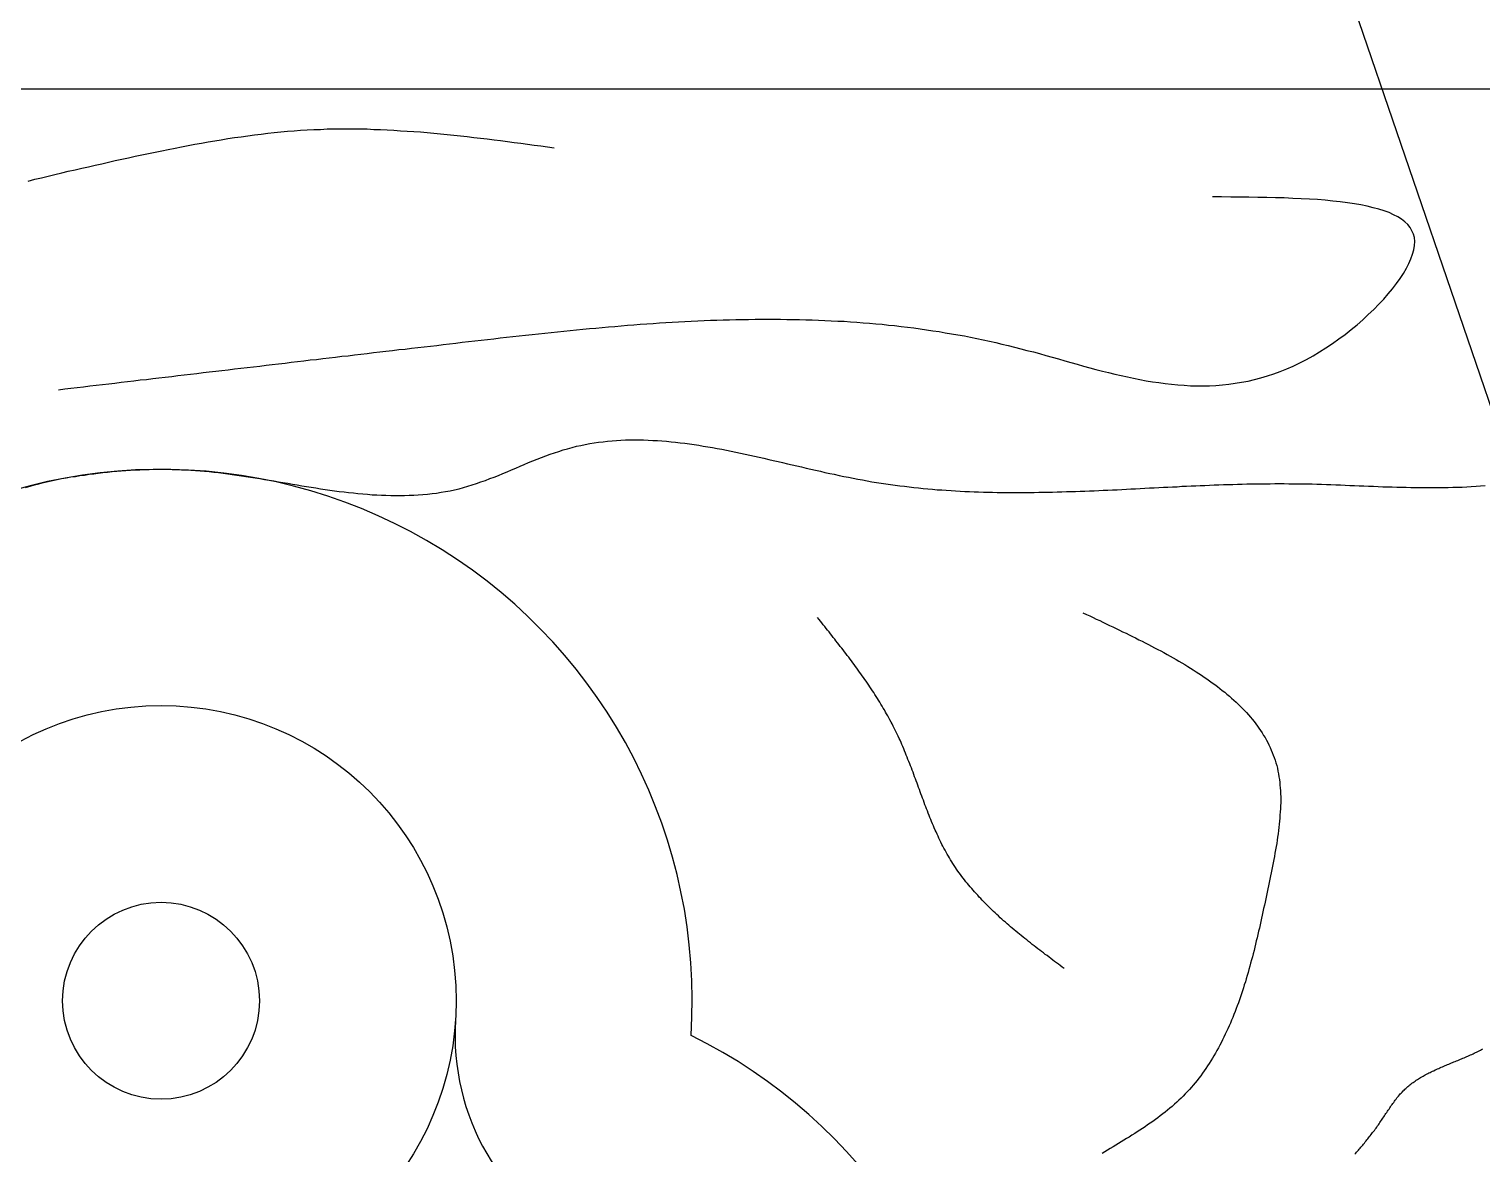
# Model space of a CAD drawing. Extents: x 443 to 1217, y -1921 to -677.
# Drawn here: x 685.7 to 697.69, y -751.54 to -742.26 of the extents above; entities that cross this region are included whole.
import ezdxf

# ---------------------------------------------------------------- set-up
doc = ezdxf.new("R2010")
doc.units = 0
doc.header["$MEASUREMENT"] = 0
doc.layers.get('0').update_dxf_attribs({"linetype": 'CONTINUOUS'})
for name, color, linetype in [('1', 7, 'CONTINUOUS'), ('3', 8, 'CONTINUOUS'), ('5', 7, 'CONTINUOUS')]:
    doc.layers.add(name, color=color, linetype=linetype)

msp = doc.modelspace()

# ---------------------------------------------------------------- linework, layer by layer
at = {"color": 7, "linetype": 'Continuous'}
msp.add_line((699.874, -751.533), (695.953, -740.084), dxfattribs=at)
at = {"layer": '1', "color": 2, "linetype": 'Continuous'}
msp.add_line((655.256, -742.752), (718.33, -742.752), dxfattribs=at)
at = {"layer": '1', "color": 7}
for p, q in [((687.726, -743.112), (687.781, -743.106)), ((687.781, -743.106), (687.835, -743.101)), ((687.835, -743.101), (687.89, -743.097)), ((687.89, -743.097), (687.944, -743.093)), ((687.944, -743.093), (687.999, -743.089)), ((687.999, -743.089), (688.054, -743.087)), ((688.054, -743.087), (688.109, -743.085)), ((688.109, -743.085), (688.163, -743.082)), ((688.163, -743.082), (688.218, -743.081)), ((688.218, -743.081), (688.272, -743.08)), ((688.272, -743.08), (688.328, -743.08)), ((688.328, -743.08), (688.382, -743.08)), ((688.382, -743.08), (688.438, -743.081)), ((688.438, -743.081), (688.493, -743.082)), ((688.493, -743.082), (688.547, -743.085)), ((688.547, -743.085), (688.603, -743.087)), ((688.603, -743.087), (688.657, -743.089)), ((688.657, -743.089), (688.713, -743.092)), ((688.713, -743.092), (688.767, -743.096)), ((688.767, -743.096), (688.823, -743.099)), ((688.823, -743.099), (688.877, -743.103)), ((688.877, -743.103), (688.933, -743.106)), ((688.933, -743.106), (688.987, -743.112)), ((686.962, -743.229), (687.017, -743.218)), ((687.017, -743.218), (687.071, -743.208)), ((687.071, -743.208), (687.126, -743.198)), ((687.126, -743.198), (687.18, -743.188)), ((687.18, -743.188), (687.235, -743.179)), ((687.235, -743.179), (687.289, -743.17)), ((687.289, -743.17), (687.344, -743.161)), ((687.344, -743.161), (687.398, -743.153)), ((687.398, -743.153), (687.454, -743.146)), ((687.454, -743.146), (687.508, -743.138)), ((687.508, -743.138), (687.563, -743.13)), ((687.563, -743.13), (687.617, -743.124)), ((687.617, -743.124), (687.672, -743.117)), ((687.672, -743.117), (687.726, -743.112)), ((688.987, -743.112), (689.043, -743.116)), ((689.043, -743.116), (689.099, -743.122)), ((689.099, -743.122), (689.153, -743.127)), ((689.153, -743.127), (689.209, -743.133)), ((689.209, -743.133), (689.263, -743.139)), ((689.263, -743.139), (689.319, -743.145)), ((689.319, -743.145), (689.374, -743.151)), ((689.374, -743.151), (689.429, -743.158)), ((689.429, -743.158), (689.484, -743.164)), ((689.484, -743.164), (689.54, -743.171)), ((689.54, -743.171), (689.594, -743.178)), ((689.594, -743.178), (689.65, -743.185)), ((689.65, -743.185), (689.706, -743.193)), ((689.706, -743.193), (689.761, -743.2)), ((689.761, -743.2), (689.816, -743.208)), ((689.816, -743.208), (689.871, -743.215)), ((689.871, -743.215), (689.927, -743.222)), ((689.927, -743.222), (689.981, -743.23)), ((686.359, -743.356), (686.414, -743.343)), ((686.414, -743.343), (686.469, -743.331)), ((686.469, -743.331), (686.524, -743.319)), ((686.524, -743.319), (686.579, -743.307)), ((686.579, -743.307), (686.633, -743.295)), ((686.633, -743.295), (686.689, -743.284)), ((686.689, -743.284), (686.743, -743.272)), ((686.743, -743.272), (686.798, -743.261)), ((686.798, -743.261), (686.852, -743.25)), ((686.852, -743.25), (686.908, -743.239)), ((686.908, -743.239), (686.962, -743.229)), ((689.981, -743.23), (690.037, -743.237)), ((685.862, -743.47), (685.917, -743.457)), ((685.917, -743.457), (685.973, -743.444)), ((685.973, -743.444), (686.027, -743.431)), ((686.027, -743.431), (686.083, -743.418)), ((686.083, -743.418), (686.139, -743.406)), ((686.139, -743.406), (686.193, -743.393)), ((686.193, -743.393), (686.249, -743.381)), ((686.249, -743.381), (686.304, -743.368)), ((686.304, -743.368), (686.359, -743.356)), ((685.696, -743.511), (685.751, -743.497)), ((685.751, -743.497), (685.806, -743.484)), ((685.806, -743.484), (685.862, -743.47)), ((695.543, -743.642), (695.467, -743.642)), ((695.618, -743.643), (695.543, -743.642)), ((695.693, -743.644), (695.618, -743.643)), ((695.768, -743.645), (695.693, -743.644)), ((695.842, -743.646), (695.768, -743.645)), ((695.915, -743.647), (695.842, -743.646)), ((695.987, -743.649), (695.915, -743.647)), ((696.059, -743.651), (695.987, -743.649)), ((696.13, -743.654), (696.059, -743.651)), ((696.199, -743.657), (696.13, -743.654)), ((696.267, -743.66), (696.199, -743.657)), ((696.333, -743.664), (696.267, -743.66)), ((696.398, -743.67), (696.333, -743.664)), ((696.461, -743.676), (696.398, -743.67)), ((696.522, -743.683), (696.461, -743.676)), ((696.581, -743.691), (696.522, -743.683)), ((696.638, -743.699), (696.581, -743.691)), ((696.692, -743.708), (696.638, -743.699)), ((696.744, -743.719), (696.692, -743.708)), ((696.794, -743.731), (696.744, -743.719)), ((696.84, -743.743), (696.794, -743.731)), ((696.884, -743.757), (696.84, -743.743)), ((696.925, -743.772), (696.884, -743.757)), ((696.962, -743.79), (696.925, -743.772)), ((696.996, -743.807), (696.962, -743.79)), ((697.027, -743.827), (696.996, -743.807)), ((697.054, -743.849), (697.027, -743.827)), ((697.078, -743.87), (697.054, -743.849)), ((697.098, -743.895), (697.078, -743.87)), ((697.113, -743.922), (697.098, -743.895)), ((697.125, -743.949), (697.113, -743.922)), ((697.133, -743.978), (697.125, -743.949)), ((697.128, -744.079), (697.134, -744.044)), ((697.136, -744.01), (697.133, -743.978)), ((697.134, -744.044), (697.136, -744.01)), ((697.088, -744.192), (697.105, -744.153)), ((697.105, -744.153), (697.119, -744.115)), ((697.119, -744.115), (697.128, -744.079)), ((697.017, -744.314), (697.044, -744.273)), ((697.044, -744.273), (697.067, -744.231)), ((697.067, -744.231), (697.088, -744.192)), ((696.918, -744.441), (696.954, -744.399)), ((696.954, -744.399), (696.987, -744.356)), ((696.987, -744.356), (697.017, -744.314)), ((696.798, -744.571), (696.84, -744.528)), ((696.84, -744.528), (696.88, -744.485)), ((696.88, -744.485), (696.918, -744.441)), ((691.167, -744.667), (691.22, -744.664)), ((691.22, -744.664), (691.273, -744.662)), ((691.273, -744.662), (691.325, -744.659)), ((691.325, -744.659), (691.377, -744.658)), ((691.377, -744.658), (691.431, -744.656)), ((691.431, -744.656), (691.483, -744.655)), ((691.483, -744.655), (691.535, -744.654)), ((691.535, -744.654), (691.588, -744.653)), ((691.588, -744.653), (691.64, -744.652)), ((691.64, -744.652), (691.693, -744.651)), ((691.693, -744.651), (691.746, -744.651)), ((691.746, -744.651), (691.798, -744.651)), ((691.798, -744.651), (691.85, -744.651)), ((691.85, -744.651), (691.903, -744.651)), ((691.903, -744.651), (691.956, -744.652)), ((691.956, -744.652), (692.008, -744.652)), ((692.008, -744.652), (692.061, -744.653)), ((692.061, -744.653), (692.113, -744.655)), ((692.113, -744.655), (692.165, -744.656)), ((692.165, -744.656), (692.218, -744.658)), ((692.218, -744.658), (692.27, -744.661)), ((692.27, -744.661), (692.322, -744.663)), ((692.322, -744.663), (692.375, -744.666)), ((692.375, -744.666), (692.428, -744.668)), ((696.66, -744.697), (696.708, -744.655)), ((696.708, -744.655), (696.753, -744.613)), ((696.753, -744.613), (696.798, -744.571)), ((689.748, -744.788), (689.8, -744.783)), ((689.8, -744.783), (689.853, -744.776)), ((689.853, -744.776), (689.906, -744.771)), ((689.906, -744.771), (689.958, -744.765)), ((689.958, -744.765), (690.011, -744.76)), ((690.011, -744.76), (690.063, -744.754)), ((690.063, -744.754), (690.115, -744.749)), ((690.115, -744.749), (690.169, -744.743)), ((690.169, -744.743), (690.221, -744.739)), ((690.221, -744.739), (690.273, -744.734)), ((690.273, -744.734), (690.326, -744.728)), ((690.326, -744.728), (690.379, -744.724)), ((690.379, -744.724), (690.431, -744.719)), ((690.431, -744.719), (690.484, -744.714)), ((690.484, -744.714), (690.536, -744.71)), ((690.536, -744.71), (690.589, -744.705)), ((690.589, -744.705), (690.642, -744.701)), ((690.642, -744.701), (690.694, -744.698)), ((690.694, -744.698), (690.746, -744.693)), ((690.746, -744.693), (690.8, -744.689)), ((690.8, -744.689), (690.852, -744.686)), ((690.852, -744.686), (690.904, -744.682)), ((690.904, -744.682), (690.957, -744.679)), ((690.957, -744.679), (691.01, -744.676)), ((691.01, -744.676), (691.062, -744.673)), ((691.062, -744.673), (691.115, -744.669)), ((691.115, -744.669), (691.167, -744.667)), ((692.428, -744.668), (692.48, -744.673)), ((692.48, -744.673), (692.533, -744.676)), ((692.533, -744.676), (692.585, -744.68)), ((692.585, -744.68), (692.637, -744.683)), ((692.637, -744.683), (692.689, -744.689)), ((692.689, -744.689), (692.742, -744.693)), ((692.742, -744.693), (692.794, -744.699)), ((692.794, -744.699), (692.845, -744.704)), ((692.845, -744.704), (692.898, -744.711)), ((692.898, -744.711), (692.95, -744.716)), ((692.95, -744.716), (693.002, -744.723)), ((693.002, -744.723), (693.055, -744.73)), ((693.055, -744.73), (693.107, -744.738)), ((693.107, -744.738), (693.159, -744.746)), ((693.159, -744.746), (693.212, -744.753)), ((693.212, -744.753), (693.263, -744.762)), ((693.263, -744.762), (693.315, -744.771)), ((693.315, -744.771), (693.367, -744.779)), ((693.367, -744.779), (693.42, -744.789)), ((696.509, -744.814), (696.561, -744.776)), ((696.561, -744.776), (696.611, -744.737)), ((696.611, -744.737), (696.66, -744.697)), ((688.701, -744.909), (688.753, -744.902)), ((688.753, -744.902), (688.805, -744.897)), ((688.805, -744.897), (688.858, -744.891)), ((688.858, -744.891), (688.91, -744.884)), ((688.91, -744.884), (688.962, -744.879)), ((688.962, -744.879), (689.015, -744.872)), ((689.015, -744.872), (689.067, -744.867)), ((689.067, -744.867), (689.119, -744.86)), ((689.119, -744.86), (689.172, -744.853)), ((689.172, -744.853), (689.224, -744.848)), ((689.224, -744.848), (689.276, -744.841)), ((689.276, -744.841), (689.328, -744.836)), ((689.328, -744.836), (689.381, -744.829)), ((689.381, -744.829), (689.433, -744.824)), ((689.433, -744.824), (689.485, -744.817)), ((689.485, -744.817), (689.538, -744.812)), ((689.538, -744.812), (689.591, -744.805)), ((689.591, -744.805), (689.643, -744.8)), ((689.643, -744.8), (689.696, -744.794)), ((689.696, -744.794), (689.748, -744.788)), ((693.42, -744.789), (693.471, -744.799)), ((693.471, -744.799), (693.523, -744.81)), ((693.523, -744.81), (693.576, -744.821)), ((693.576, -744.821), (693.627, -744.832)), ((693.627, -744.832), (693.679, -744.844)), ((693.679, -744.844), (693.73, -744.856)), ((693.73, -744.856), (693.783, -744.868)), ((693.783, -744.868), (693.834, -744.881)), ((693.834, -744.881), (693.886, -744.894)), ((693.886, -744.894), (693.937, -744.908)), ((696.35, -744.92), (696.404, -744.886)), ((696.404, -744.886), (696.457, -744.851)), ((696.457, -744.851), (696.509, -744.814)), ((687.659, -745.031), (687.71, -745.025)), ((687.71, -745.025), (687.762, -745.018)), ((687.762, -745.018), (687.815, -745.013)), ((687.815, -745.013), (687.867, -745.006)), ((687.867, -745.006), (687.919, -745.001)), ((687.919, -745.001), (687.971, -744.994)), ((687.971, -744.994), (688.023, -744.987)), ((688.023, -744.987), (688.075, -744.982)), ((688.075, -744.982), (688.127, -744.976)), ((688.127, -744.976), (688.179, -744.97)), ((688.179, -744.97), (688.231, -744.964)), ((688.231, -744.964), (688.283, -744.957)), ((688.283, -744.957), (688.336, -744.952)), ((688.336, -744.952), (688.388, -744.945)), ((688.388, -744.945), (688.44, -744.94)), ((688.44, -744.94), (688.493, -744.933)), ((688.493, -744.933), (688.544, -744.926)), ((688.544, -744.926), (688.596, -744.921)), ((688.596, -744.921), (688.648, -744.914)), ((688.648, -744.914), (688.701, -744.909)), ((693.937, -744.908), (693.99, -744.921)), ((693.99, -744.921), (694.041, -744.935)), ((694.041, -744.935), (694.093, -744.95)), ((694.093, -744.95), (694.144, -744.965)), ((694.144, -744.965), (694.197, -744.979)), ((694.197, -744.979), (694.248, -744.994)), ((694.248, -744.994), (694.3, -745.008)), ((694.3, -745.008), (694.351, -745.022)), ((694.351, -745.022), (694.403, -745.037)), ((696.134, -745.037), (696.189, -745.01)), ((696.189, -745.01), (696.242, -744.982)), ((696.242, -744.982), (696.297, -744.953)), ((696.297, -744.953), (696.35, -744.92)), ((686.671, -745.147), (686.724, -745.14)), ((686.724, -745.14), (686.775, -745.135)), ((686.775, -745.135), (686.827, -745.128)), ((686.827, -745.128), (686.88, -745.122)), ((686.88, -745.122), (686.931, -745.116)), ((686.931, -745.116), (686.983, -745.11)), ((686.983, -745.11), (687.035, -745.104)), ((687.035, -745.104), (687.087, -745.098)), ((687.087, -745.098), (687.139, -745.091)), ((687.139, -745.091), (687.19, -745.086)), ((687.19, -745.086), (687.243, -745.079)), ((687.243, -745.079), (687.295, -745.074)), ((687.295, -745.074), (687.347, -745.067)), ((687.347, -745.067), (687.398, -745.061)), ((687.398, -745.061), (687.451, -745.055)), ((687.451, -745.055), (687.503, -745.049)), ((687.503, -745.049), (687.554, -745.043)), ((687.554, -745.043), (687.607, -745.037)), ((687.607, -745.037), (687.659, -745.031)), ((694.403, -745.037), (694.455, -745.051)), ((694.455, -745.051), (694.506, -745.065)), ((694.506, -745.065), (694.559, -745.078)), ((694.559, -745.078), (694.61, -745.091)), ((694.61, -745.091), (694.662, -745.104)), ((694.662, -745.104), (694.713, -745.116)), ((694.713, -745.116), (694.766, -745.127)), ((694.766, -745.127), (694.817, -745.138)), ((694.817, -745.138), (694.869, -745.149)), ((695.813, -745.149), (695.866, -745.135)), ((695.866, -745.135), (695.92, -745.119)), ((695.92, -745.119), (695.973, -745.101)), ((695.973, -745.101), (696.027, -745.081)), ((696.027, -745.081), (696.081, -745.061)), ((696.081, -745.061), (696.134, -745.037)), ((685.945, -745.232), (685.997, -745.226)), ((685.997, -745.226), (686.049, -745.22)), ((686.049, -745.22), (686.1, -745.213)), ((686.1, -745.213), (686.153, -745.208)), ((686.153, -745.208), (686.205, -745.201)), ((686.205, -745.201), (686.256, -745.196)), ((686.256, -745.196), (686.309, -745.189)), ((686.309, -745.189), (686.36, -745.183)), ((686.36, -745.183), (686.412, -745.177)), ((686.412, -745.177), (686.464, -745.171)), ((686.464, -745.171), (686.516, -745.165)), ((686.516, -745.165), (686.568, -745.159)), ((686.568, -745.159), (686.619, -745.152)), ((686.619, -745.152), (686.671, -745.147)), ((694.869, -745.149), (694.921, -745.158)), ((694.921, -745.158), (694.973, -745.166)), ((694.973, -745.166), (695.025, -745.174)), ((695.025, -745.174), (695.077, -745.181)), ((695.077, -745.181), (695.13, -745.187)), ((695.13, -745.187), (695.182, -745.192)), ((695.182, -745.192), (695.234, -745.196)), ((695.234, -745.196), (695.287, -745.199)), ((695.287, -745.199), (695.339, -745.2)), ((695.339, -745.2), (695.391, -745.2)), ((695.391, -745.2), (695.443, -745.199)), ((695.443, -745.199), (695.496, -745.197)), ((695.496, -745.197), (695.549, -745.192)), ((695.549, -745.192), (695.601, -745.187)), ((695.601, -745.187), (695.654, -745.179)), ((695.654, -745.179), (695.707, -745.171)), ((695.707, -745.171), (695.761, -745.161)), ((695.761, -745.161), (695.813, -745.149)), ((690.039, -745.753), (690.075, -745.741)), ((690.075, -745.741), (690.111, -745.729)), ((690.111, -745.729), (690.147, -745.719)), ((690.147, -745.719), (690.183, -745.709)), ((690.183, -745.709), (690.22, -745.699)), ((690.22, -745.699), (690.256, -745.692)), ((690.256, -745.692), (690.292, -745.684)), ((690.292, -745.684), (690.329, -745.677)), ((690.329, -745.677), (690.365, -745.671)), ((690.365, -745.671), (690.402, -745.665)), ((690.402, -745.665), (690.439, -745.661)), ((690.439, -745.661), (690.476, -745.657)), ((690.476, -745.657), (690.513, -745.653)), ((690.513, -745.653), (690.55, -745.651)), ((690.55, -745.651), (690.587, -745.649)), ((690.587, -745.649), (690.624, -745.647)), ((690.624, -745.647), (690.661, -745.647)), ((690.661, -745.647), (690.698, -745.646)), ((690.698, -745.646), (690.737, -745.646)), ((690.737, -745.646), (690.774, -745.647)), ((690.774, -745.647), (690.811, -745.648)), ((690.811, -745.648), (690.849, -745.65)), ((690.849, -745.65), (690.887, -745.652)), ((690.887, -745.652), (690.924, -745.654)), ((690.924, -745.654), (690.962, -745.658)), ((690.962, -745.658), (691, -745.661)), ((691, -745.661), (691.037, -745.665)), ((691.037, -745.665), (691.075, -745.67)), ((691.075, -745.67), (691.114, -745.674)), ((691.114, -745.674), (691.152, -745.68)), ((691.152, -745.68), (691.19, -745.685)), ((691.19, -745.685), (691.228, -745.69)), ((691.228, -745.69), (691.266, -745.697)), ((691.266, -745.697), (691.304, -745.704)), ((691.304, -745.704), (691.342, -745.71)), ((691.342, -745.71), (691.382, -745.717)), ((691.382, -745.717), (691.42, -745.724)), ((691.42, -745.724), (691.458, -745.732)), ((691.458, -745.732), (691.496, -745.739)), ((691.496, -745.739), (691.535, -745.747)), ((689.719, -745.879), (689.755, -745.864)), ((689.755, -745.864), (689.789, -745.85)), ((689.789, -745.85), (689.825, -745.834)), ((689.825, -745.834), (689.861, -745.82)), ((689.861, -745.82), (689.896, -745.806)), ((689.896, -745.806), (689.932, -745.792)), ((689.932, -745.792), (689.968, -745.778)), ((689.968, -745.778), (690.003, -745.765)), ((690.003, -745.765), (690.039, -745.753)), ((691.535, -745.747), (691.573, -745.755)), ((691.573, -745.755), (691.612, -745.763)), ((691.612, -745.763), (691.651, -745.772)), ((691.651, -745.772), (691.689, -745.78)), ((691.689, -745.78), (691.728, -745.789)), ((691.728, -745.789), (691.766, -745.797)), ((691.766, -745.797), (691.806, -745.807)), ((691.806, -745.807), (691.844, -745.816)), ((691.844, -745.816), (691.883, -745.824)), ((691.883, -745.824), (691.921, -745.833)), ((691.921, -745.833), (691.96, -745.843)), ((691.96, -745.843), (691.999, -745.852)), ((691.999, -745.852), (692.038, -745.86)), ((692.038, -745.86), (692.076, -745.869)), ((685.86, -745.989), (685.897, -745.98)), ((685.897, -745.98), (685.934, -745.973)), ((685.934, -745.973), (685.972, -745.965)), ((685.972, -745.965), (686.009, -745.959)), ((686.009, -745.959), (686.047, -745.952)), ((686.047, -745.952), (686.085, -745.947)), ((686.085, -745.947), (686.122, -745.941)), ((686.122, -745.941), (686.16, -745.936)), ((686.16, -745.936), (686.198, -745.93)), ((686.198, -745.93), (686.237, -745.925)), ((686.237, -745.925), (686.274, -745.92)), ((686.274, -745.92), (686.312, -745.916)), ((686.312, -745.916), (686.35, -745.913)), ((686.35, -745.913), (686.388, -745.908)), ((686.388, -745.908), (686.426, -745.905)), ((686.426, -745.905), (686.464, -745.902)), ((686.464, -745.902), (686.503, -745.9)), ((686.503, -745.9), (686.541, -745.896)), ((686.541, -745.896), (686.579, -745.894)), ((686.579, -745.894), (686.617, -745.893)), ((686.617, -745.893), (686.655, -745.891)), ((686.655, -745.891), (686.694, -745.89)), ((686.694, -745.89), (686.732, -745.889)), ((686.732, -745.889), (686.771, -745.889)), ((686.771, -745.889), (686.809, -745.889)), ((686.809, -745.889), (686.847, -745.889)), ((686.847, -745.889), (686.885, -745.89)), ((686.885, -745.89), (686.923, -745.891)), ((686.923, -745.891), (686.961, -745.892)), ((686.961, -745.892), (686.999, -745.894)), ((686.999, -745.894), (687.038, -745.896)), ((687.038, -745.896), (687.076, -745.899)), ((687.076, -745.899), (687.114, -745.902)), ((687.114, -745.902), (687.152, -745.905)), ((687.152, -745.905), (687.19, -745.908)), ((687.19, -745.908), (687.228, -745.913)), ((687.228, -745.913), (687.265, -745.916)), ((687.265, -745.916), (687.304, -745.921)), ((687.304, -745.921), (687.342, -745.926)), ((687.342, -745.926), (687.38, -745.931)), ((687.38, -745.931), (687.417, -745.937)), ((687.417, -745.937), (687.455, -745.942)), ((687.455, -745.942), (687.493, -745.948)), ((687.493, -745.948), (687.531, -745.953)), ((687.531, -745.953), (687.569, -745.96)), ((687.569, -745.96), (687.608, -745.966)), ((687.608, -745.966), (687.646, -745.972)), ((687.646, -745.972), (687.684, -745.978)), ((687.684, -745.978), (687.722, -745.985)), ((687.722, -745.985), (687.76, -745.991)), ((689.432, -745.993), (689.469, -745.98)), ((689.469, -745.98), (689.504, -745.966)), ((689.504, -745.966), (689.54, -745.953)), ((689.54, -745.953), (689.576, -745.939)), ((689.576, -745.939), (689.612, -745.924)), ((689.612, -745.924), (689.648, -745.909)), ((689.648, -745.909), (689.683, -745.894)), ((689.683, -745.894), (689.719, -745.879)), ((692.076, -745.869), (692.115, -745.879)), ((692.115, -745.879), (692.153, -745.888)), ((692.153, -745.888), (692.193, -745.896)), ((692.193, -745.896), (692.232, -745.905)), ((692.232, -745.905), (692.27, -745.914)), ((692.27, -745.914), (692.309, -745.923)), ((692.309, -745.923), (692.347, -745.93)), ((692.347, -745.93), (692.387, -745.939)), ((692.387, -745.939), (692.425, -745.947)), ((692.425, -745.947), (692.464, -745.955)), ((692.464, -745.955), (692.502, -745.963)), ((692.502, -745.963), (692.541, -745.969)), ((692.541, -745.969), (692.579, -745.977)), ((692.579, -745.977), (692.619, -745.984)), ((692.619, -745.984), (692.657, -745.991)), ((685.674, -746.039), (685.711, -746.028)), ((685.711, -746.028), (685.748, -746.017)), ((685.748, -746.017), (685.785, -746.008)), ((685.785, -746.008), (685.822, -745.998)), ((685.822, -745.998), (685.86, -745.989)), ((687.76, -745.991), (687.798, -745.998)), ((687.798, -745.998), (687.838, -746.004)), ((687.838, -746.004), (687.876, -746.011)), ((687.876, -746.011), (687.915, -746.017)), ((687.915, -746.017), (687.953, -746.024)), ((687.953, -746.024), (687.991, -746.03)), ((687.991, -746.03), (688.03, -746.036)), ((688.03, -746.036), (688.069, -746.042)), ((688.069, -746.042), (688.108, -746.049)), ((688.108, -746.049), (688.146, -746.054)), ((688.146, -746.054), (688.185, -746.06)), ((688.185, -746.06), (688.224, -746.065)), ((688.224, -746.065), (688.263, -746.071)), ((688.263, -746.071), (688.302, -746.075)), ((688.302, -746.075), (688.34, -746.08)), ((688.34, -746.08), (688.379, -746.084)), ((688.379, -746.084), (688.417, -746.088)), ((688.417, -746.088), (688.456, -746.091)), ((688.456, -746.091), (688.495, -746.095)), ((688.495, -746.095), (688.533, -746.098)), ((688.533, -746.098), (688.572, -746.1)), ((688.572, -746.1), (688.61, -746.102)), ((688.61, -746.102), (688.648, -746.103)), ((688.648, -746.103), (688.687, -746.105)), ((688.687, -746.105), (688.725, -746.106)), ((688.763, -746.106), (688.801, -746.105)), ((688.801, -746.105), (688.839, -746.103)), ((688.839, -746.103), (688.877, -746.102)), ((688.877, -746.102), (688.915, -746.1)), ((688.915, -746.1), (688.952, -746.097)), ((688.952, -746.097), (688.991, -746.094)), ((688.991, -746.094), (689.028, -746.089)), ((689.028, -746.089), (689.066, -746.085)), ((689.066, -746.085), (689.103, -746.078)), ((689.103, -746.078), (689.14, -746.072)), ((689.14, -746.072), (689.177, -746.065)), ((689.177, -746.065), (689.214, -746.058)), ((689.214, -746.058), (689.251, -746.049)), ((689.251, -746.049), (689.287, -746.039)), ((689.287, -746.039), (689.324, -746.028)), ((689.324, -746.028), (689.36, -746.017)), ((689.36, -746.017), (689.396, -746.005)), ((689.396, -746.005), (689.432, -745.993)), ((692.657, -745.991), (692.695, -745.997)), ((692.695, -745.997), (692.734, -746.003)), ((692.734, -746.003), (692.772, -746.009)), ((692.772, -746.009), (692.81, -746.014)), ((692.81, -746.014), (692.85, -746.02)), ((692.85, -746.02), (692.888, -746.025)), ((692.888, -746.025), (692.926, -746.029)), ((692.926, -746.029), (692.965, -746.034)), ((692.965, -746.034), (693.003, -746.038)), ((693.003, -746.038), (693.041, -746.042)), ((693.041, -746.042), (693.08, -746.047)), ((693.08, -746.047), (693.118, -746.05)), ((693.118, -746.05), (693.157, -746.053)), ((693.157, -746.053), (693.195, -746.057)), ((693.195, -746.057), (693.233, -746.059)), ((693.233, -746.059), (693.271, -746.062)), ((693.271, -746.062), (693.31, -746.064)), ((693.31, -746.064), (693.348, -746.066)), ((693.348, -746.066), (693.386, -746.069)), ((693.386, -746.069), (693.424, -746.071)), ((693.424, -746.071), (693.462, -746.073)), ((693.462, -746.073), (693.5, -746.074)), ((693.5, -746.074), (693.538, -746.075)), ((693.538, -746.075), (693.577, -746.076)), ((693.577, -746.076), (693.615, -746.077)), ((693.615, -746.077), (693.653, -746.078)), ((693.653, -746.078), (693.691, -746.08)), ((693.691, -746.08), (693.729, -746.08)), ((693.729, -746.08), (693.767, -746.08)), ((693.767, -746.08), (693.805, -746.081)), ((693.805, -746.081), (693.844, -746.081)), ((693.844, -746.081), (693.882, -746.081)), ((693.882, -746.081), (693.92, -746.081)), ((693.92, -746.081), (693.958, -746.08)), ((693.958, -746.08), (693.996, -746.08)), ((693.996, -746.08), (694.034, -746.078)), ((694.034, -746.078), (694.072, -746.078)), ((694.072, -746.078), (694.111, -746.077)), ((694.111, -746.077), (694.148, -746.076)), ((694.148, -746.076), (694.186, -746.075)), ((694.186, -746.075), (694.224, -746.074)), ((694.224, -746.074), (694.262, -746.073)), ((694.262, -746.073), (694.3, -746.072)), ((694.3, -746.072), (694.338, -746.071)), ((694.338, -746.071), (694.377, -746.07)), ((694.377, -746.07), (694.415, -746.068)), ((694.415, -746.068), (694.453, -746.066)), ((694.453, -746.066), (694.491, -746.065)), ((694.491, -746.065), (694.529, -746.063)), ((694.529, -746.063), (694.566, -746.062)), ((694.566, -746.062), (694.604, -746.06)), ((694.604, -746.06), (694.642, -746.058)), ((694.642, -746.058), (694.681, -746.057)), ((694.681, -746.057), (694.719, -746.054)), ((694.719, -746.054), (694.757, -746.052)), ((694.757, -746.052), (694.795, -746.051)), ((694.795, -746.051), (694.833, -746.049)), ((694.833, -746.049), (694.871, -746.047)), ((694.871, -746.047), (694.909, -746.045)), ((694.909, -746.045), (694.948, -746.042)), ((694.948, -746.042), (694.986, -746.041)), ((694.986, -746.041), (695.024, -746.039)), ((695.024, -746.039), (695.062, -746.037)), ((695.062, -746.037), (695.1, -746.035)), ((695.1, -746.035), (695.138, -746.034)), ((695.138, -746.034), (695.176, -746.032)), ((695.176, -746.032), (695.215, -746.029)), ((695.215, -746.029), (695.253, -746.028)), ((695.253, -746.028), (695.291, -746.026)), ((695.291, -746.026), (695.329, -746.025)), ((695.329, -746.025), (695.367, -746.023)), ((695.367, -746.023), (695.405, -746.022)), ((695.405, -746.022), (695.443, -746.02)), ((695.443, -746.02), (695.482, -746.018)), ((695.482, -746.018), (695.52, -746.016)), ((695.52, -746.016), (695.559, -746.015)), ((695.559, -746.015), (695.597, -746.014)), ((695.597, -746.014), (695.635, -746.013)), ((695.635, -746.013), (695.673, -746.012)), ((695.673, -746.012), (695.712, -746.011)), ((695.712, -746.011), (695.751, -746.01)), ((695.751, -746.01), (695.789, -746.01)), ((695.789, -746.01), (695.827, -746.009)), ((695.827, -746.009), (695.865, -746.008)), ((695.865, -746.008), (695.904, -746.008)), ((695.904, -746.008), (695.943, -746.008)), ((695.943, -746.008), (695.981, -746.006)), ((695.981, -746.006), (696.02, -746.006)), ((696.02, -746.006), (696.058, -746.006)), ((696.058, -746.006), (696.097, -746.008)), ((696.097, -746.008), (696.136, -746.008)), ((696.136, -746.008), (696.174, -746.008)), ((696.174, -746.008), (696.213, -746.009)), ((696.213, -746.009), (696.251, -746.01)), ((696.251, -746.01), (696.29, -746.01)), ((696.29, -746.01), (696.329, -746.011)), ((696.329, -746.011), (696.368, -746.012)), ((696.368, -746.012), (696.407, -746.014)), ((696.407, -746.014), (696.445, -746.015)), ((696.445, -746.015), (696.484, -746.016)), ((696.484, -746.016), (696.523, -746.017)), ((696.523, -746.017), (696.562, -746.02)), ((696.562, -746.02), (696.601, -746.021)), ((696.601, -746.021), (696.639, -746.023)), ((696.639, -746.023), (696.678, -746.024)), ((696.678, -746.024), (696.717, -746.025)), ((696.717, -746.025), (696.756, -746.027)), ((696.756, -746.027), (696.795, -746.028)), ((696.795, -746.028), (696.834, -746.03)), ((696.834, -746.03), (696.872, -746.032)), ((696.872, -746.032), (696.911, -746.033)), ((696.911, -746.033), (696.95, -746.034)), ((696.95, -746.034), (696.989, -746.035)), ((696.989, -746.035), (697.027, -746.036)), ((697.027, -746.036), (697.066, -746.037)), ((697.066, -746.037), (697.104, -746.038)), ((697.104, -746.038), (697.144, -746.039)), ((697.144, -746.039), (697.182, -746.039)), ((697.182, -746.039), (697.221, -746.039)), ((697.221, -746.039), (697.259, -746.039)), ((697.259, -746.039), (697.297, -746.039)), ((697.297, -746.039), (697.335, -746.039)), ((697.335, -746.039), (697.375, -746.039)), ((697.375, -746.039), (697.413, -746.038)), ((697.413, -746.038), (697.451, -746.037)), ((697.451, -746.037), (697.489, -746.036)), ((697.489, -746.036), (697.527, -746.035)), ((697.527, -746.035), (697.565, -746.033)), ((697.565, -746.033), (697.603, -746.03)), ((697.603, -746.03), (697.642, -746.028)), ((697.642, -746.028), (697.68, -746.025)), ((697.68, -746.025), (697.718, -746.023)), ((688.725, -746.106), (688.763, -746.106)), ((692.221, -747.127), (692.209, -747.112)), ((692.232, -747.141), (692.221, -747.127)), ((692.244, -747.156), (692.232, -747.141)), ((692.256, -747.172), (692.244, -747.156)), ((692.268, -747.186), (692.256, -747.172)), ((694.399, -747.072), (694.428, -747.085)), ((694.428, -747.085), (694.455, -747.098)), ((694.455, -747.098), (694.482, -747.112)), ((694.482, -747.112), (694.509, -747.125)), ((694.509, -747.125), (694.537, -747.137)), ((694.537, -747.137), (694.564, -747.15)), ((694.564, -747.15), (694.591, -747.163)), ((694.591, -747.163), (694.618, -747.176)), ((694.618, -747.176), (694.646, -747.189)), ((692.28, -747.201), (692.268, -747.186)), ((692.292, -747.215), (692.28, -747.201)), ((692.304, -747.23), (692.292, -747.215)), ((692.315, -747.245), (692.304, -747.23)), ((692.327, -747.26), (692.315, -747.245)), ((692.339, -747.275), (692.327, -747.26)), ((692.351, -747.289), (692.339, -747.275)), ((692.361, -747.304), (692.351, -747.289)), ((694.646, -747.189), (694.673, -747.202)), ((694.673, -747.202), (694.7, -747.215)), ((694.7, -747.215), (694.726, -747.228)), ((694.726, -747.228), (694.754, -747.241)), ((694.754, -747.241), (694.78, -747.254)), ((694.78, -747.254), (694.807, -747.267)), ((694.807, -747.267), (694.833, -747.28)), ((694.833, -747.28), (694.86, -747.294)), ((694.86, -747.294), (694.887, -747.307)), ((692.373, -747.32), (692.361, -747.304)), ((692.385, -747.334), (692.373, -747.32)), ((692.396, -747.349), (692.385, -747.334)), ((692.408, -747.364), (692.396, -747.349)), ((692.42, -747.379), (692.408, -747.364)), ((692.431, -747.394), (692.42, -747.379)), ((692.443, -747.409), (692.431, -747.394)), ((692.454, -747.424), (692.443, -747.409)), ((694.887, -747.307), (694.913, -747.32)), ((694.913, -747.32), (694.939, -747.334)), ((694.939, -747.334), (694.965, -747.347)), ((694.965, -747.347), (694.99, -747.36)), ((694.99, -747.36), (695.016, -747.374)), ((695.016, -747.374), (695.041, -747.387)), ((695.041, -747.387), (695.066, -747.401)), ((695.066, -747.401), (695.093, -747.416)), ((695.093, -747.416), (695.117, -747.429)), ((692.466, -747.439), (692.454, -747.424)), ((692.477, -747.454), (692.466, -747.439)), ((692.488, -747.469), (692.477, -747.454)), ((692.5, -747.484), (692.488, -747.469)), ((692.511, -747.5), (692.5, -747.484)), ((692.522, -747.515), (692.511, -747.5)), ((692.534, -747.53), (692.522, -747.515)), ((692.545, -747.545), (692.534, -747.53)), ((695.117, -747.429), (695.142, -747.443)), ((695.142, -747.443), (695.167, -747.457)), ((695.167, -747.457), (695.191, -747.471)), ((695.191, -747.471), (695.215, -747.485)), ((695.215, -747.485), (695.239, -747.5)), ((695.239, -747.5), (695.263, -747.514)), ((695.263, -747.514), (695.287, -747.529)), ((695.287, -747.529), (695.309, -747.543)), ((692.555, -747.561), (692.545, -747.545)), ((692.566, -747.576), (692.555, -747.561)), ((692.577, -747.591), (692.566, -747.576)), ((692.588, -747.606), (692.577, -747.591)), ((692.599, -747.622), (692.588, -747.606)), ((692.609, -747.637), (692.599, -747.622)), ((692.62, -747.652), (692.609, -747.637)), ((692.631, -747.668), (692.62, -747.652)), ((695.309, -747.543), (695.332, -747.558)), ((695.332, -747.558), (695.355, -747.573)), ((695.355, -747.573), (695.378, -747.588)), ((695.378, -747.588), (695.4, -747.603)), ((695.4, -747.603), (695.422, -747.618)), ((695.422, -747.618), (695.443, -747.634)), ((695.443, -747.634), (695.465, -747.649)), ((695.465, -747.649), (695.486, -747.664)), ((692.64, -747.684), (692.631, -747.668)), ((692.651, -747.699), (692.64, -747.684)), ((692.661, -747.715), (692.651, -747.699)), ((692.672, -747.731), (692.661, -747.715)), ((692.682, -747.747), (692.672, -747.731)), ((692.693, -747.762), (692.682, -747.747)), ((692.703, -747.779), (692.693, -747.762)), ((692.712, -747.794), (692.703, -747.779)), ((695.486, -747.664), (695.508, -747.68)), ((695.508, -747.68), (695.527, -747.696)), ((695.527, -747.696), (695.548, -747.712)), ((695.548, -747.712), (695.568, -747.727)), ((695.568, -747.727), (695.587, -747.744)), ((695.587, -747.744), (695.607, -747.76)), ((695.607, -747.76), (695.625, -747.776)), ((695.625, -747.776), (695.644, -747.794)), ((692.722, -747.81), (692.712, -747.794)), ((692.732, -747.826), (692.722, -747.81)), ((692.742, -747.842), (692.732, -747.826)), ((692.751, -747.858), (692.742, -747.842)), ((692.76, -747.874), (692.751, -747.858)), ((692.77, -747.891), (692.76, -747.874)), ((692.779, -747.907), (692.77, -747.891)), ((695.644, -747.794), (695.663, -747.81)), ((695.663, -747.81), (695.681, -747.828)), ((695.681, -747.828), (695.698, -747.844)), ((695.698, -747.844), (695.715, -747.861)), ((695.715, -747.861), (695.732, -747.879)), ((695.732, -747.879), (695.749, -747.896)), ((695.749, -747.896), (695.764, -747.915)), ((692.789, -747.923), (692.779, -747.907)), ((692.797, -747.94), (692.789, -747.923)), ((692.806, -747.956), (692.797, -747.94)), ((692.815, -747.973), (692.806, -747.956)), ((692.824, -747.989), (692.815, -747.973)), ((692.832, -748.006), (692.824, -747.989)), ((692.841, -748.023), (692.832, -748.006)), ((695.764, -747.915), (695.78, -747.932)), ((695.78, -747.932), (695.795, -747.951)), ((695.795, -747.951), (695.81, -747.969)), ((695.81, -747.969), (695.824, -747.988)), ((695.824, -747.988), (695.838, -748.006)), ((695.838, -748.006), (695.851, -748.025)), ((692.85, -748.039), (692.841, -748.023)), ((692.857, -748.056), (692.85, -748.039)), ((692.866, -748.073), (692.857, -748.056)), ((692.874, -748.09), (692.866, -748.073)), ((692.882, -748.108), (692.874, -748.09)), ((692.89, -748.124), (692.882, -748.108)), ((692.898, -748.141), (692.89, -748.124)), ((692.905, -748.159), (692.898, -748.141)), ((695.851, -748.025), (695.864, -748.044)), ((695.864, -748.044), (695.877, -748.063)), ((695.877, -748.063), (695.889, -748.083)), ((695.889, -748.083), (695.901, -748.102)), ((695.901, -748.102), (695.912, -748.122)), ((695.912, -748.122), (695.923, -748.143)), ((692.913, -748.176), (692.905, -748.159)), ((692.921, -748.194), (692.913, -748.176)), ((692.927, -748.211), (692.921, -748.194)), ((692.935, -748.229), (692.927, -748.211)), ((692.941, -748.246), (692.935, -748.229)), ((692.949, -748.264), (692.941, -748.246)), ((695.923, -748.143), (695.933, -748.162)), ((695.933, -748.162), (695.943, -748.183)), ((695.943, -748.183), (695.952, -748.204)), ((695.952, -748.204), (695.961, -748.224)), ((695.961, -748.224), (695.969, -748.246)), ((695.969, -748.246), (695.976, -748.267)), ((692.955, -748.281), (692.949, -748.264)), ((692.963, -748.298), (692.955, -748.281)), ((692.97, -748.317), (692.963, -748.298)), ((692.976, -748.334), (692.97, -748.317)), ((692.983, -748.352), (692.976, -748.334)), ((692.99, -748.37), (692.983, -748.352)), ((692.997, -748.388), (692.99, -748.37)), ((695.976, -748.267), (695.984, -748.289)), ((695.984, -748.289), (695.991, -748.31)), ((695.991, -748.31), (695.997, -748.333)), ((695.997, -748.333), (696.003, -748.355)), ((696.003, -748.355), (696.007, -748.378)), ((696.007, -748.378), (696.011, -748.401)), ((693.003, -748.405), (692.997, -748.388)), ((693.01, -748.424), (693.003, -748.405)), ((693.016, -748.441), (693.01, -748.424)), ((693.023, -748.459), (693.016, -748.441)), ((693.03, -748.477), (693.023, -748.459)), ((693.036, -748.495), (693.03, -748.477)), ((693.043, -748.512), (693.036, -748.495)), ((696.011, -748.401), (696.016, -748.424)), ((696.016, -748.424), (696.019, -748.447)), ((696.019, -748.447), (696.022, -748.471)), ((696.022, -748.471), (696.024, -748.493)), ((696.024, -748.493), (696.027, -748.517)), ((693.049, -748.531), (693.043, -748.512)), ((693.056, -748.548), (693.049, -748.531)), ((693.062, -748.565), (693.056, -748.548)), ((693.069, -748.584), (693.062, -748.565)), ((693.075, -748.601), (693.069, -748.584)), ((693.082, -748.619), (693.075, -748.601)), ((693.088, -748.637), (693.082, -748.619)), ((696.027, -748.517), (696.028, -748.541)), ((696.028, -748.541), (696.029, -748.566)), ((696.029, -748.566), (696.03, -748.59)), ((696.03, -748.59), (696.03, -748.616)), ((696.03, -748.616), (696.03, -748.64)), ((693.095, -748.655), (693.088, -748.637)), ((693.101, -748.672), (693.095, -748.655)), ((693.109, -748.69), (693.101, -748.672)), ((693.116, -748.707), (693.109, -748.69)), ((693.122, -748.725), (693.116, -748.707)), ((693.129, -748.743), (693.122, -748.725)), ((696.024, -748.741), (696.023, -748.766)), ((696.027, -748.715), (696.024, -748.741)), ((696.028, -748.69), (696.027, -748.715)), ((696.029, -748.665), (696.028, -748.69)), ((696.03, -748.64), (696.029, -748.665)), ((693.136, -748.76), (693.129, -748.743)), ((693.143, -748.778), (693.136, -748.76)), ((693.15, -748.794), (693.143, -748.778)), ((693.157, -748.812), (693.15, -748.794)), ((693.165, -748.829), (693.157, -748.812)), ((693.172, -748.847), (693.165, -748.829)), ((693.18, -748.864), (693.172, -748.847)), ((696.015, -748.843), (696.012, -748.869)), ((696.018, -748.817), (696.015, -748.843)), ((696.021, -748.792), (696.018, -748.817)), ((696.023, -748.766), (696.021, -748.792)), ((693.188, -748.88), (693.18, -748.864)), ((693.195, -748.898), (693.188, -748.88)), ((693.203, -748.914), (693.195, -748.898)), ((693.21, -748.932), (693.203, -748.914)), ((693.219, -748.948), (693.21, -748.932)), ((693.227, -748.964), (693.219, -748.948)), ((693.235, -748.982), (693.227, -748.964)), ((695.997, -748.975), (695.993, -749.001)), ((696, -748.948), (695.997, -748.975)), ((696.005, -748.922), (696, -748.948)), ((696.008, -748.896), (696.005, -748.922)), ((696.012, -748.869), (696.008, -748.896)), ((693.243, -748.998), (693.235, -748.982)), ((693.252, -749.014), (693.243, -748.998)), ((693.261, -749.031), (693.252, -749.014)), ((693.269, -749.047), (693.261, -749.031)), ((693.278, -749.062), (693.269, -749.047)), ((693.288, -749.079), (693.278, -749.062)), ((693.297, -749.094), (693.288, -749.079)), ((693.306, -749.11), (693.297, -749.094)), ((695.979, -749.081), (695.973, -749.108)), ((695.983, -749.055), (695.979, -749.081)), ((695.987, -749.027), (695.983, -749.055)), ((695.993, -749.001), (695.987, -749.027)), ((693.316, -749.126), (693.306, -749.11)), ((693.326, -749.141), (693.316, -749.126)), ((693.336, -749.157), (693.326, -749.141)), ((693.347, -749.172), (693.336, -749.157)), ((693.356, -749.187), (693.347, -749.172)), ((693.367, -749.202), (693.356, -749.187)), ((693.377, -749.217), (693.367, -749.202)), ((693.388, -749.232), (693.377, -749.217)), ((695.952, -749.216), (695.946, -749.242)), ((695.958, -749.189), (695.952, -749.216)), ((695.962, -749.162), (695.958, -749.189)), ((695.968, -749.135), (695.962, -749.162)), ((695.973, -749.108), (695.968, -749.135)), ((693.399, -749.247), (693.388, -749.232)), ((693.411, -749.262), (693.399, -749.247)), ((693.422, -749.276), (693.411, -749.262)), ((693.433, -749.29), (693.422, -749.276)), ((693.445, -749.304), (693.433, -749.29)), ((693.457, -749.318), (693.445, -749.304)), ((693.469, -749.333), (693.457, -749.318)), ((693.481, -749.347), (693.469, -749.333)), ((695.93, -749.324), (695.924, -749.35)), ((695.935, -749.297), (695.93, -749.324)), ((695.94, -749.269), (695.935, -749.297)), ((695.946, -749.242), (695.94, -749.269)), ((693.493, -749.361), (693.481, -749.347)), ((693.505, -749.375), (693.493, -749.361)), ((693.517, -749.388), (693.505, -749.375)), ((693.53, -749.402), (693.517, -749.388)), ((693.542, -749.417), (693.53, -749.402)), ((693.555, -749.43), (693.542, -749.417)), ((693.568, -749.443), (693.555, -749.43)), ((693.581, -749.457), (693.568, -749.443)), ((693.594, -749.47), (693.581, -749.457)), ((695.901, -749.458), (695.896, -749.485)), ((695.907, -749.432), (695.901, -749.458)), ((695.912, -749.405), (695.907, -749.432)), ((695.919, -749.377), (695.912, -749.405)), ((695.924, -749.35), (695.919, -749.377)), ((693.607, -749.483), (693.594, -749.47)), ((693.62, -749.496), (693.607, -749.483)), ((693.633, -749.509), (693.62, -749.496)), ((693.647, -749.522), (693.633, -749.509)), ((693.661, -749.535), (693.647, -749.522)), ((693.675, -749.548), (693.661, -749.535)), ((693.689, -749.561), (693.675, -749.548)), ((693.702, -749.573), (693.689, -749.561)), ((693.716, -749.587), (693.702, -749.573)), ((695.878, -749.566), (695.872, -749.592)), ((695.884, -749.539), (695.878, -749.566)), ((695.889, -749.512), (695.884, -749.539)), ((695.896, -749.485), (695.889, -749.512)), ((693.73, -749.6), (693.716, -749.587)), ((693.744, -749.612), (693.73, -749.6)), ((693.759, -749.625), (693.744, -749.612)), ((693.773, -749.637), (693.759, -749.625)), ((693.787, -749.649), (693.773, -749.637)), ((693.802, -749.662), (693.787, -749.649)), ((693.816, -749.674), (693.802, -749.662)), ((693.831, -749.686), (693.816, -749.674)), ((693.846, -749.699), (693.831, -749.686)), ((693.861, -749.711), (693.846, -749.699)), ((695.848, -749.699), (695.841, -749.726)), ((695.854, -749.673), (695.848, -749.699)), ((695.86, -749.645), (695.854, -749.673)), ((695.866, -749.619), (695.86, -749.645)), ((695.872, -749.592), (695.866, -749.619)), ((693.875, -749.723), (693.861, -749.711)), ((693.89, -749.735), (693.875, -749.723)), ((693.905, -749.747), (693.89, -749.735)), ((693.92, -749.759), (693.905, -749.747)), ((693.935, -749.771), (693.92, -749.759)), ((693.95, -749.783), (693.935, -749.771)), ((693.966, -749.795), (693.95, -749.783)), ((693.981, -749.807), (693.966, -749.795)), ((693.996, -749.819), (693.981, -749.807)), ((694.011, -749.831), (693.996, -749.819)), ((695.823, -749.805), (695.816, -749.831)), ((695.829, -749.778), (695.823, -749.805)), ((695.836, -749.752), (695.829, -749.778)), ((695.841, -749.726), (695.836, -749.752)), ((694.027, -749.843), (694.011, -749.831)), ((694.042, -749.854), (694.027, -749.843)), ((694.057, -749.866), (694.042, -749.854)), ((694.072, -749.878), (694.057, -749.866)), ((694.088, -749.89), (694.072, -749.878)), ((694.103, -749.9), (694.088, -749.89)), ((694.119, -749.912), (694.103, -749.9)), ((694.135, -749.924), (694.119, -749.912)), ((694.15, -749.936), (694.135, -749.924)), ((694.165, -749.947), (694.15, -749.936)), ((695.789, -749.935), (695.782, -749.961)), ((695.797, -749.909), (695.789, -749.935)), ((695.803, -749.884), (695.797, -749.909)), ((695.81, -749.858), (695.803, -749.884)), ((695.816, -749.831), (695.81, -749.858)), ((694.181, -749.959), (694.165, -749.947)), ((694.197, -749.971), (694.181, -749.959)), ((694.212, -749.982), (694.197, -749.971)), ((694.227, -749.994), (694.212, -749.982)), ((694.244, -750.006), (694.227, -749.994)), ((695.761, -750.039), (695.754, -750.064)), ((695.768, -750.013), (695.761, -750.039)), ((695.776, -749.988), (695.768, -750.013)), ((695.782, -749.961), (695.776, -749.988)), ((695.722, -750.165), (695.715, -750.19)), ((695.73, -750.14), (695.722, -750.165)), ((695.739, -750.115), (695.73, -750.14)), ((695.746, -750.09), (695.739, -750.115)), ((695.754, -750.064), (695.746, -750.09)), ((695.681, -750.289), (695.672, -750.313)), ((695.69, -750.264), (695.681, -750.289)), ((695.698, -750.24), (695.69, -750.264)), ((695.706, -750.215), (695.698, -750.24)), ((695.715, -750.19), (695.706, -750.215)), ((695.635, -750.409), (695.625, -750.433)), ((695.644, -750.385), (695.635, -750.409)), ((695.654, -750.361), (695.644, -750.385)), ((695.663, -750.337), (695.654, -750.361)), ((695.672, -750.313), (695.663, -750.337)), ((695.584, -750.526), (695.573, -750.549)), ((695.595, -750.503), (695.584, -750.526)), ((695.605, -750.48), (695.595, -750.503)), ((695.616, -750.457), (695.605, -750.48)), ((695.625, -750.433), (695.616, -750.457)), ((695.528, -750.639), (695.516, -750.661)), ((695.54, -750.618), (695.528, -750.639)), ((695.551, -750.595), (695.54, -750.618)), ((695.562, -750.572), (695.551, -750.595)), ((695.573, -750.549), (695.562, -750.572)), ((695.454, -750.768), (695.44, -750.79)), ((695.467, -750.747), (695.454, -750.768)), ((695.479, -750.727), (695.467, -750.747)), ((695.493, -750.705), (695.479, -750.727)), ((695.504, -750.683), (695.493, -750.705)), ((695.516, -750.661), (695.504, -750.683)), ((695.37, -750.89), (695.355, -750.91)), ((695.385, -750.87), (695.37, -750.89)), ((695.399, -750.851), (695.385, -750.87)), ((695.413, -750.83), (695.399, -750.851)), ((695.427, -750.809), (695.413, -750.83)), ((695.44, -750.79), (695.427, -750.809)), ((695.277, -751.004), (695.259, -751.022)), ((695.293, -750.986), (695.277, -751.004)), ((695.309, -750.967), (695.293, -750.986)), ((695.325, -750.948), (695.309, -750.967)), ((695.34, -750.929), (695.325, -750.948)), ((695.355, -750.91), (695.34, -750.929)), ((695.154, -751.125), (695.134, -751.143)), ((695.172, -751.109), (695.154, -751.125)), ((695.19, -751.093), (695.172, -751.109)), ((695.208, -751.075), (695.19, -751.093)), ((695.225, -751.058), (695.208, -751.075)), ((695.243, -751.04), (695.225, -751.058)), ((695.259, -751.022), (695.243, -751.04)), ((694.996, -751.252), (694.975, -751.267)), ((695.016, -751.237), (694.996, -751.252)), ((695.036, -751.221), (695.016, -751.237)), ((695.057, -751.206), (695.036, -751.221)), ((695.076, -751.191), (695.057, -751.206)), ((695.096, -751.174), (695.076, -751.191)), ((695.115, -751.158), (695.096, -751.174)), ((695.134, -751.143), (695.115, -751.158)), ((694.826, -751.367), (694.803, -751.382)), ((694.847, -751.353), (694.826, -751.367)), ((694.868, -751.339), (694.847, -751.353)), ((694.89, -751.325), (694.868, -751.339)), ((694.912, -751.311), (694.89, -751.325)), ((694.932, -751.296), (694.912, -751.311)), ((694.954, -751.281), (694.932, -751.296)), ((694.975, -751.267), (694.954, -751.281)), ((694.624, -751.49), (694.602, -751.505)), ((694.647, -751.477), (694.624, -751.49)), ((694.67, -751.463), (694.647, -751.477)), ((694.691, -751.45), (694.67, -751.463)), ((694.714, -751.437), (694.691, -751.45)), ((694.736, -751.423), (694.714, -751.437)), ((694.759, -751.409), (694.736, -751.423)), ((694.781, -751.396), (694.759, -751.409)), ((694.803, -751.382), (694.781, -751.396)), ((694.579, -751.518), (694.556, -751.531)), ((694.602, -751.505), (694.579, -751.518))]:
    msp.add_line(p, q, dxfattribs=at)
at = {"layer": '3', "color": 3}
for p, q in [((697.449, -750.781), (697.46, -750.777)), ((697.46, -750.777), (697.471, -750.772)), ((697.471, -750.772), (697.481, -750.768)), ((697.481, -750.768), (697.491, -750.764)), ((697.491, -750.764), (697.502, -750.759)), ((697.502, -750.759), (697.513, -750.755)), ((697.513, -750.755), (697.523, -750.75)), ((697.523, -750.75), (697.534, -750.746)), ((697.534, -750.746), (697.544, -750.742)), ((697.544, -750.742), (697.554, -750.737)), ((697.554, -750.737), (697.565, -750.733)), ((697.565, -750.733), (697.575, -750.729)), ((697.575, -750.729), (697.586, -750.724)), ((697.586, -750.724), (697.596, -750.719)), ((697.596, -750.719), (697.607, -750.715)), ((697.607, -750.715), (697.617, -750.71)), ((697.617, -750.71), (697.626, -750.705)), ((697.626, -750.705), (697.637, -750.7)), ((697.637, -750.7), (697.647, -750.695)), ((697.647, -750.695), (697.657, -750.691)), ((697.657, -750.691), (697.668, -750.685)), ((697.668, -750.685), (697.678, -750.68)), ((697.678, -750.68), (697.687, -750.675)), ((697.687, -750.675), (697.697, -750.67)), ((697.195, -750.9), (697.205, -750.894)), ((697.205, -750.894), (697.213, -750.889)), ((697.213, -750.889), (697.223, -750.883)), ((697.223, -750.883), (697.233, -750.878)), ((697.233, -750.878), (697.243, -750.873)), ((697.243, -750.873), (697.253, -750.868)), ((697.253, -750.868), (697.263, -750.863)), ((697.263, -750.863), (697.273, -750.858)), ((697.273, -750.858), (697.283, -750.853)), ((697.283, -750.853), (697.293, -750.849)), ((697.293, -750.849), (697.304, -750.843)), ((697.304, -750.843), (697.314, -750.839)), ((697.314, -750.839), (697.323, -750.834)), ((697.323, -750.834), (697.334, -750.83)), ((697.334, -750.83), (697.344, -750.826)), ((697.344, -750.826), (697.355, -750.82)), ((697.355, -750.82), (697.365, -750.816)), ((697.365, -750.816), (697.376, -750.812)), ((697.376, -750.812), (697.387, -750.807)), ((697.387, -750.807), (697.396, -750.803)), ((697.396, -750.803), (697.407, -750.798)), ((697.407, -750.798), (697.417, -750.794)), ((697.417, -750.794), (697.428, -750.79)), ((697.428, -750.79), (697.439, -750.785)), ((697.439, -750.785), (697.449, -750.781)), ((697.032, -751.025), (697.04, -751.016)), ((697.04, -751.016), (697.048, -751.009)), ((697.048, -751.009), (697.055, -751.001)), ((697.055, -751.001), (697.063, -750.995)), ((697.063, -750.995), (697.071, -750.987)), ((697.071, -750.987), (697.079, -750.98)), ((697.079, -750.98), (697.087, -750.973)), ((697.087, -750.973), (697.096, -750.966)), ((697.096, -750.966), (697.104, -750.96)), ((697.104, -750.96), (697.113, -750.953)), ((697.113, -750.953), (697.122, -750.947)), ((697.122, -750.947), (697.131, -750.94)), ((697.131, -750.94), (697.139, -750.934)), ((697.139, -750.934), (697.148, -750.928)), ((697.148, -750.928), (697.158, -750.922)), ((697.158, -750.922), (697.166, -750.916)), ((697.166, -750.916), (697.176, -750.911)), ((697.176, -750.911), (697.185, -750.905)), ((697.185, -750.905), (697.195, -750.9)), ((696.937, -751.146), (696.943, -751.137)), ((696.943, -751.137), (696.95, -751.128)), ((696.95, -751.128), (696.956, -751.119)), ((696.956, -751.119), (696.963, -751.11)), ((696.963, -751.11), (696.969, -751.1)), ((696.969, -751.1), (696.976, -751.092)), ((696.976, -751.092), (696.982, -751.083)), ((696.982, -751.083), (696.989, -751.074)), ((696.989, -751.074), (696.996, -751.065)), ((696.996, -751.065), (697.003, -751.058)), ((697.003, -751.058), (697.011, -751.049)), ((697.011, -751.049), (697.017, -751.04)), ((697.017, -751.04), (697.025, -751.033)), ((697.025, -751.033), (697.032, -751.025)), ((696.855, -751.268), (696.861, -751.258)), ((696.861, -751.258), (696.868, -751.249)), ((696.868, -751.249), (696.874, -751.24)), ((696.874, -751.24), (696.88, -751.23)), ((696.88, -751.23), (696.886, -751.221)), ((696.886, -751.221), (696.893, -751.211)), ((696.893, -751.211), (696.899, -751.202)), ((696.899, -751.202), (696.905, -751.193)), ((696.905, -751.193), (696.911, -751.183)), ((696.911, -751.183), (696.918, -751.174)), ((696.918, -751.174), (696.925, -751.165)), ((696.925, -751.165), (696.93, -751.155)), ((696.93, -751.155), (696.937, -751.146)), ((696.769, -751.385), (696.776, -751.376)), ((696.776, -751.376), (696.783, -751.367)), ((696.783, -751.367), (696.789, -751.359)), ((696.789, -751.359), (696.796, -751.35)), ((696.796, -751.35), (696.804, -751.341)), ((696.804, -751.341), (696.81, -751.331)), ((696.81, -751.331), (696.817, -751.323)), ((696.817, -751.323), (696.823, -751.314)), ((696.823, -751.314), (696.83, -751.304)), ((696.83, -751.304), (696.836, -751.295)), ((696.836, -751.295), (696.843, -751.287)), ((696.843, -751.287), (696.849, -751.277)), ((696.849, -751.277), (696.855, -751.268)), ((696.671, -751.505), (696.677, -751.496)), ((696.677, -751.496), (696.685, -751.488)), ((696.685, -751.488), (696.691, -751.48)), ((696.691, -751.48), (696.699, -751.471)), ((696.699, -751.471), (696.707, -751.462)), ((696.707, -751.462), (696.713, -751.455)), ((696.713, -751.455), (696.721, -751.446)), ((696.721, -751.446), (696.727, -751.437)), ((696.727, -751.437), (696.735, -751.428)), ((696.735, -751.428), (696.741, -751.42)), ((696.741, -751.42), (696.748, -751.411)), ((696.748, -751.411), (696.756, -751.402)), ((696.756, -751.402), (696.762, -751.393)), ((696.762, -751.393), (696.769, -751.385)), ((696.641, -751.538), (696.649, -751.53)), ((696.649, -751.53), (696.655, -751.521)), ((696.655, -751.521), (696.663, -751.513)), ((696.663, -751.513), (696.671, -751.505))]:
    msp.add_line(p, q, dxfattribs=at)
at = {"layer": '3', "color": 3, "linetype": 'Continuous'}
for centre, start, end in [((686.792, -750.272), 356.251, 181.6303), ((689.227, -754.489), 241.0615, 63.749)]:
    msp.add_arc(centre, 4.383, start, end, dxfattribs=at)
at = {"layer": '5', "color": 7, "linetype": 'Continuous'}
for radius in [2.435, 0.812]:
    msp.add_circle((686.792, -750.272), radius, dxfattribs=at)
msp.add_arc((691.166, -750.559), 1.948, 176.251, 243.749, dxfattribs=at)

doc.saveas('drawing.dxf')
